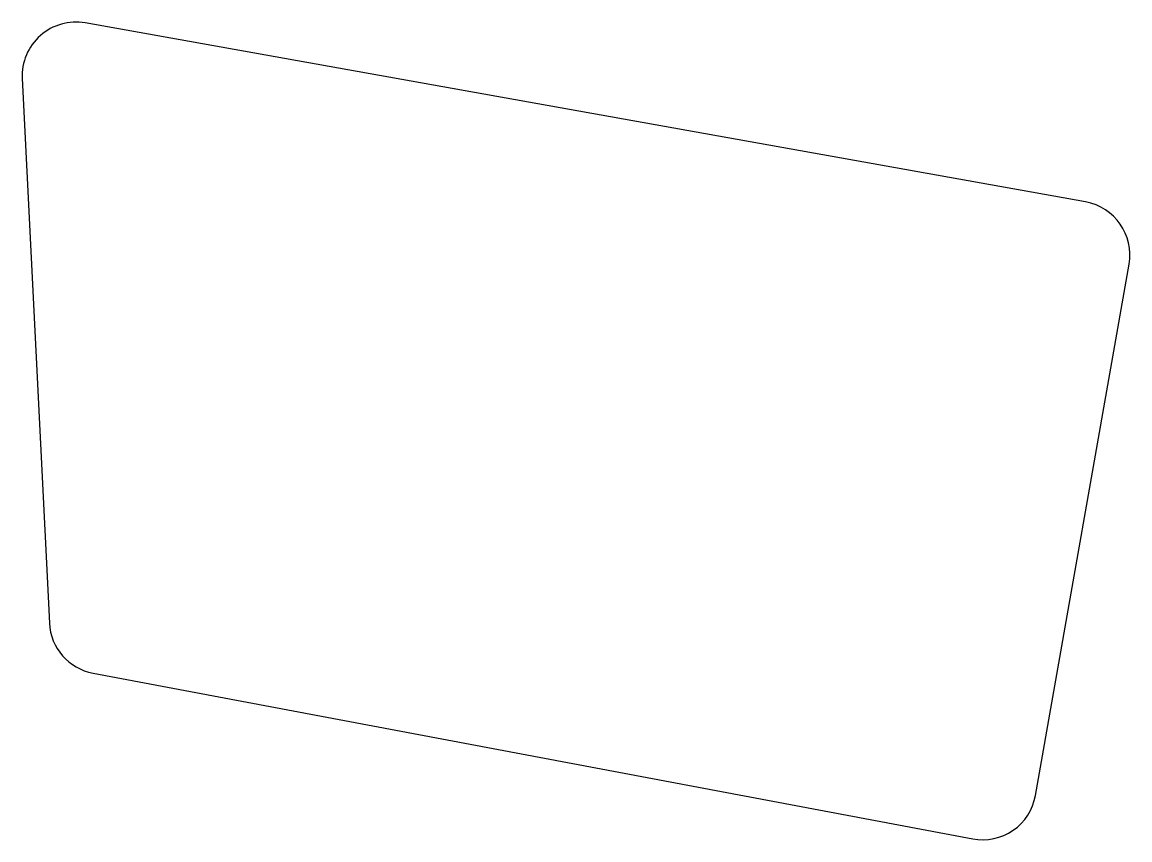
# Model space of a CAD drawing. Header units: millimetres. Extents: x 74.7 to 136.6, y -35.7 to 10.
import ezdxf

# ---------------------------------------------------------------- set-up
doc = ezdxf.new("R2010")
doc.units = ezdxf.units.MM

msp = doc.modelspace()

# ---------------------------------------------------------------- linework, layer by layer
for p, q in [((134.109, -0.041), (78.195, 9.958)), ((74.671, 6.855), (76.187, -23.565)), ((131.305, -33.196), (136.535, -3.514)), ((78.628, -26.364), (127.796, -35.624))]:
    msp.add_line(p, q)
for centre, start, end in [((77.667, 7.005), 79.86156, 182.85331), ((133.58, -2.994), 350.00777, 79.86156), ((79.183, -23.416), 182.85331, 259.33444), ((128.351, -32.675), 259.33444, 350.00777)]:
    msp.add_arc(centre, 3, start, end)

doc.saveas('drawing.dxf')
